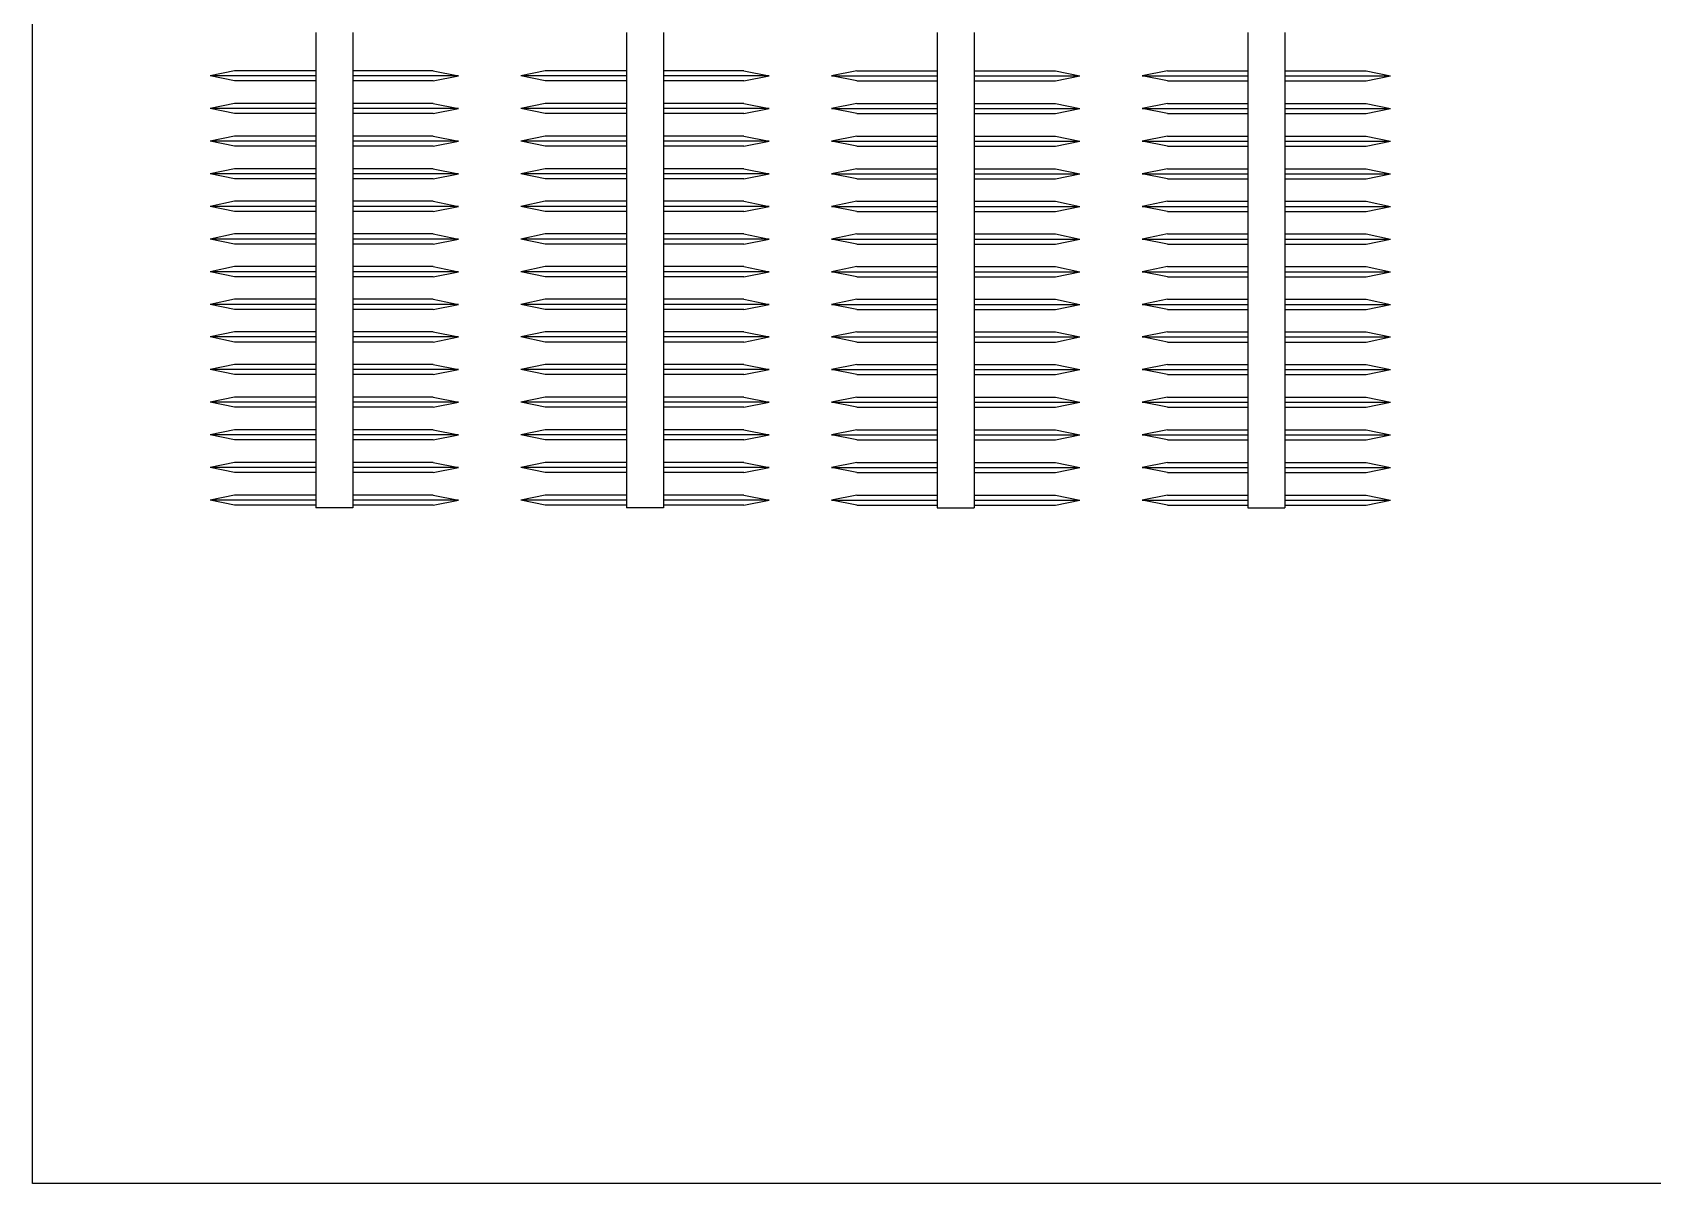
# Model space of a CAD drawing. Header units: millimetres. Extents: x 5537 to 25002, y 8409 to 18291.
# Drawn here: x 5537 to 7565, y 15282 to 16723 of the extents above; entities that cross this region are included whole.
import ezdxf

# ---------------------------------------------------------------- set-up
doc = ezdxf.new("R2010")
doc.units = ezdxf.units.MM

msp = doc.modelspace()

# ---------------------------------------------------------------- linework, layer by layer
at = {"color": 1}
for p, q in [((5892.1, 16722.7), (5892.1, 16127.5)), ((5938.4, 16722.7), (5938.4, 16127.5)), ((6281, 16722.7), (6281, 16127.5)), ((6327.3, 16722.7), (6327.3, 16127.5)), ((6669.8, 16722.7), (6669.8, 16127.5)), ((6716.1, 16722.7), (6716.1, 16127.5)), ((7058.7, 16722.7), (7058.7, 16127.5)), ((7105, 16722.7), (7105, 16127.5)), ((5790.4, 16674.7), (5759.9, 16668.3)), ((5892.1, 16668.3), (5759.9, 16668.3)), ((5790.4, 16661.9), (5759.9, 16668.3)), ((5892.1, 16674.7), (5790.4, 16674.7)), ((6038.9, 16674.7), (5938.4, 16674.7)), ((6070.7, 16668.3), (5938.4, 16668.3)), ((6038.9, 16674.7), (6070.7, 16668.3)), ((6038.9, 16661.9), (6070.7, 16668.3)), ((6179.3, 16674.7), (6148.7, 16668.3)), ((6281, 16668.3), (6148.7, 16668.3)), ((6179.3, 16661.9), (6148.7, 16668.3)), ((6281, 16674.7), (6179.3, 16674.7)), ((6427.7, 16674.7), (6327.3, 16674.7)), ((6459.5, 16668.3), (6327.3, 16668.3)), ((6427.7, 16674.7), (6459.5, 16668.3)), ((6427.7, 16661.9), (6459.5, 16668.3)), ((6569.4, 16674.7), (6537.6, 16668.3)), ((6537.6, 16668.3), (6669.8, 16668.3)), ((6569.4, 16661.9), (6537.6, 16668.3)), ((6569.4, 16674.7), (6669.8, 16674.7)), ((6716.1, 16674.7), (6817.8, 16674.7)), ((6716.1, 16668.3), (6848.4, 16668.3)), ((6817.8, 16674.7), (6848.4, 16668.3)), ((6817.8, 16661.9), (6848.4, 16668.3)), ((6958.2, 16674.7), (6926.4, 16668.3)), ((6926.4, 16668.3), (7058.7, 16668.3)), ((6958.2, 16661.9), (6926.4, 16668.3)), ((6958.2, 16674.7), (7058.7, 16674.7)), ((7105, 16674.7), (7206.7, 16674.7)), ((7105, 16668.3), (7237.2, 16668.3)), ((7206.7, 16674.7), (7237.2, 16668.3)), ((7206.7, 16661.9), (7237.2, 16668.3)), ((5892.1, 16661.9), (5790.4, 16661.9)), ((6038.9, 16661.9), (5938.4, 16661.9)), ((6281, 16661.9), (6179.3, 16661.9)), ((6427.7, 16661.9), (6327.3, 16661.9)), ((6569.4, 16661.9), (6669.8, 16661.9)), ((6716.1, 16661.9), (6817.8, 16661.9)), ((6958.2, 16661.9), (7058.7, 16661.9)), ((7105, 16661.9), (7206.7, 16661.9)), ((5790.4, 16633.8), (5759.9, 16627.4)), ((5892.1, 16633.8), (5790.4, 16633.8)), ((6038.9, 16633.8), (5938.4, 16633.8)), ((6038.9, 16633.8), (6070.7, 16627.4)), ((6179.3, 16633.8), (6148.7, 16627.4)), ((6281, 16633.8), (6179.3, 16633.8)), ((6427.7, 16633.8), (6327.3, 16633.8)), ((6427.7, 16633.8), (6459.5, 16627.4)), ((6569.4, 16633.8), (6537.6, 16627.4)), ((6569.4, 16633.8), (6669.8, 16633.8)), ((6716.1, 16633.8), (6817.8, 16633.8)), ((6817.8, 16633.8), (6848.4, 16627.4)), ((6958.2, 16633.8), (6926.4, 16627.4)), ((6958.2, 16633.8), (7058.7, 16633.8)), ((7105, 16633.8), (7206.7, 16633.8)), ((7206.7, 16633.8), (7237.2, 16627.4)), ((5892.1, 16627.4), (5759.9, 16627.4)), ((5790.4, 16621.1), (5759.9, 16627.4)), ((5892.1, 16621.1), (5790.4, 16621.1)), ((6070.7, 16627.4), (5938.4, 16627.4)), ((6038.9, 16621.1), (5938.4, 16621.1)), ((6038.9, 16621.1), (6070.7, 16627.4)), ((6281, 16627.4), (6148.7, 16627.4)), ((6179.3, 16621.1), (6148.7, 16627.4)), ((6281, 16621.1), (6179.3, 16621.1)), ((6459.5, 16627.4), (6327.3, 16627.4)), ((6427.7, 16621.1), (6327.3, 16621.1)), ((6427.7, 16621.1), (6459.5, 16627.4)), ((6537.6, 16627.4), (6669.8, 16627.4)), ((6569.4, 16621.1), (6537.6, 16627.4)), ((6569.4, 16621.1), (6669.8, 16621.1)), ((6716.1, 16627.4), (6848.4, 16627.4)), ((6716.1, 16621.1), (6817.8, 16621.1)), ((6817.8, 16621.1), (6848.4, 16627.4)), ((6926.4, 16627.4), (7058.7, 16627.4)), ((6958.2, 16621.1), (6926.4, 16627.4)), ((6958.2, 16621.1), (7058.7, 16621.1)), ((7105, 16627.4), (7237.2, 16627.4)), ((7105, 16621.1), (7206.7, 16621.1)), ((7206.7, 16621.1), (7237.2, 16627.4)), ((5790.4, 16593), (5759.9, 16586.6)), ((5892.1, 16593), (5790.4, 16593)), ((6038.9, 16593), (5938.4, 16593)), ((6038.9, 16593), (6070.7, 16586.6)), ((6179.3, 16593), (6148.7, 16586.6)), ((6281, 16593), (6179.3, 16593)), ((6427.7, 16593), (6327.3, 16593)), ((6427.7, 16593), (6459.5, 16586.6)), ((6569.4, 16593), (6537.6, 16586.6)), ((6569.4, 16593), (6669.8, 16593)), ((6716.1, 16593), (6817.8, 16593)), ((6817.8, 16593), (6848.4, 16586.6)), ((6958.2, 16593), (6926.4, 16586.6)), ((6958.2, 16593), (7058.7, 16593)), ((7105, 16593), (7206.7, 16593)), ((7206.7, 16593), (7237.2, 16586.6)), ((5892.1, 16586.6), (5759.9, 16586.6)), ((5790.4, 16580.2), (5759.9, 16586.6)), ((5892.1, 16580.2), (5790.4, 16580.2)), ((6070.7, 16586.6), (5938.4, 16586.6)), ((6038.9, 16580.2), (5938.4, 16580.2)), ((6038.9, 16580.2), (6070.7, 16586.6)), ((6281, 16586.6), (6148.7, 16586.6)), ((6179.3, 16580.2), (6148.7, 16586.6)), ((6281, 16580.2), (6179.3, 16580.2)), ((6459.5, 16586.6), (6327.3, 16586.6)), ((6427.7, 16580.2), (6327.3, 16580.2)), ((6427.7, 16580.2), (6459.5, 16586.6)), ((6537.6, 16586.6), (6669.8, 16586.6)), ((6569.4, 16580.2), (6537.6, 16586.6)), ((6569.4, 16580.2), (6669.8, 16580.2)), ((6716.1, 16586.6), (6848.4, 16586.6)), ((6716.1, 16580.2), (6817.8, 16580.2)), ((6817.8, 16580.2), (6848.4, 16586.6)), ((6926.4, 16586.6), (7058.7, 16586.6)), ((6958.2, 16580.2), (6926.4, 16586.6)), ((6958.2, 16580.2), (7058.7, 16580.2)), ((7105, 16586.6), (7237.2, 16586.6)), ((7105, 16580.2), (7206.7, 16580.2)), ((7206.7, 16580.2), (7237.2, 16586.6)), ((5790.4, 16552.1), (5759.9, 16545.7)), ((5892.1, 16552.1), (5790.4, 16552.1)), ((6038.9, 16552.1), (5938.4, 16552.1)), ((6038.9, 16552.1), (6070.7, 16545.7)), ((6179.3, 16552.1), (6148.7, 16545.7)), ((6281, 16552.1), (6179.3, 16552.1)), ((6427.7, 16552.1), (6327.3, 16552.1)), ((6427.7, 16552.1), (6459.5, 16545.7)), ((6569.4, 16552.1), (6537.6, 16545.7)), ((6569.4, 16552.1), (6669.8, 16552.1)), ((6716.1, 16552.1), (6817.8, 16552.1)), ((6817.8, 16552.1), (6848.4, 16545.7)), ((6958.2, 16552.1), (6926.4, 16545.7)), ((6958.2, 16552.1), (7058.7, 16552.1)), ((7105, 16552.1), (7206.7, 16552.1)), ((7206.7, 16552.1), (7237.2, 16545.7)), ((5892.1, 16545.7), (5759.9, 16545.7)), ((5790.4, 16539.4), (5759.9, 16545.7)), ((5892.1, 16539.4), (5790.4, 16539.4)), ((6070.7, 16545.7), (5938.4, 16545.7)), ((6038.9, 16539.4), (5938.4, 16539.4)), ((6038.9, 16539.4), (6070.7, 16545.7)), ((6281, 16545.7), (6148.7, 16545.7)), ((6179.3, 16539.4), (6148.7, 16545.7)), ((6281, 16539.4), (6179.3, 16539.4)), ((6459.5, 16545.7), (6327.3, 16545.7)), ((6427.7, 16539.4), (6327.3, 16539.4)), ((6427.7, 16539.4), (6459.5, 16545.7)), ((6537.6, 16545.7), (6669.8, 16545.7)), ((6569.4, 16539.4), (6537.6, 16545.7)), ((6569.4, 16539.4), (6669.8, 16539.4)), ((6716.1, 16545.7), (6848.4, 16545.7)), ((6716.1, 16539.4), (6817.8, 16539.4)), ((6817.8, 16539.4), (6848.4, 16545.7)), ((6926.4, 16545.7), (7058.7, 16545.7)), ((6958.2, 16539.4), (6926.4, 16545.7)), ((6958.2, 16539.4), (7058.7, 16539.4)), ((7105, 16545.7), (7237.2, 16545.7)), ((7105, 16539.4), (7206.7, 16539.4)), ((7206.7, 16539.4), (7237.2, 16545.7)), ((5790.4, 16511.3), (5759.9, 16504.9)), ((5892.1, 16511.3), (5790.4, 16511.3)), ((6038.9, 16511.3), (5938.4, 16511.3)), ((6038.9, 16511.3), (6070.7, 16504.9)), ((6179.3, 16511.3), (6148.7, 16504.9)), ((6281, 16511.3), (6179.3, 16511.3)), ((6427.7, 16511.3), (6327.3, 16511.3)), ((6427.7, 16511.3), (6459.5, 16504.9)), ((6569.4, 16511.3), (6537.6, 16504.9)), ((6569.4, 16511.3), (6669.8, 16511.3)), ((6716.1, 16511.3), (6817.8, 16511.3)), ((6817.8, 16511.3), (6848.4, 16504.9)), ((6958.2, 16511.3), (6926.4, 16504.9)), ((6958.2, 16511.3), (7058.7, 16511.3)), ((7105, 16511.3), (7206.7, 16511.3)), ((7206.7, 16511.3), (7237.2, 16504.9)), ((5892.1, 16504.9), (5759.9, 16504.9)), ((5790.4, 16498.5), (5759.9, 16504.9)), ((5892.1, 16498.5), (5790.4, 16498.5)), ((6070.7, 16504.9), (5938.4, 16504.9)), ((6038.9, 16498.5), (5938.4, 16498.5)), ((6038.9, 16498.5), (6070.7, 16504.9)), ((6281, 16504.9), (6148.7, 16504.9)), ((6179.3, 16498.5), (6148.7, 16504.9)), ((6281, 16498.5), (6179.3, 16498.5)), ((6459.5, 16504.9), (6327.3, 16504.9)), ((6427.7, 16498.5), (6327.3, 16498.5)), ((6427.7, 16498.5), (6459.5, 16504.9)), ((6537.6, 16504.9), (6669.8, 16504.9)), ((6569.4, 16498.5), (6537.6, 16504.9)), ((6569.4, 16498.5), (6669.8, 16498.5)), ((6716.1, 16504.9), (6848.4, 16504.9)), ((6716.1, 16498.5), (6817.8, 16498.5)), ((6817.8, 16498.5), (6848.4, 16504.9)), ((6926.4, 16504.9), (7058.7, 16504.9)), ((6958.2, 16498.5), (6926.4, 16504.9)), ((6958.2, 16498.5), (7058.7, 16498.5)), ((7105, 16504.9), (7237.2, 16504.9)), ((7105, 16498.5), (7206.7, 16498.5)), ((7206.7, 16498.5), (7237.2, 16504.9)), ((5790.4, 16470.4), (5759.9, 16464)), ((5892.1, 16470.4), (5790.4, 16470.4)), ((6038.9, 16470.4), (5938.4, 16470.4)), ((6038.9, 16470.4), (6070.7, 16464)), ((6179.3, 16470.4), (6148.7, 16464)), ((6281, 16470.4), (6179.3, 16470.4)), ((6427.7, 16470.4), (6327.3, 16470.4)), ((6427.7, 16470.4), (6459.5, 16464)), ((6569.4, 16470.4), (6537.6, 16464)), ((6569.4, 16470.4), (6669.8, 16470.4)), ((6716.1, 16470.4), (6817.8, 16470.4)), ((6817.8, 16470.4), (6848.4, 16464)), ((6958.2, 16470.4), (6926.4, 16464)), ((6958.2, 16470.4), (7058.7, 16470.4)), ((7105, 16470.4), (7206.7, 16470.4)), ((7206.7, 16470.4), (7237.2, 16464)), ((5892.1, 16464), (5759.9, 16464)), ((5790.4, 16457.7), (5759.9, 16464)), ((5892.1, 16457.7), (5790.4, 16457.7)), ((6070.7, 16464), (5938.4, 16464)), ((6038.9, 16457.7), (5938.4, 16457.7)), ((6038.9, 16457.7), (6070.7, 16464)), ((6281, 16464), (6148.7, 16464)), ((6179.3, 16457.7), (6148.7, 16464)), ((6281, 16457.7), (6179.3, 16457.7)), ((6459.5, 16464), (6327.3, 16464)), ((6427.7, 16457.7), (6327.3, 16457.7)), ((6427.7, 16457.7), (6459.5, 16464)), ((6537.6, 16464), (6669.8, 16464)), ((6569.4, 16457.7), (6537.6, 16464)), ((6569.4, 16457.7), (6669.8, 16457.7)), ((6716.1, 16464), (6848.4, 16464)), ((6716.1, 16457.7), (6817.8, 16457.7)), ((6817.8, 16457.7), (6848.4, 16464)), ((6926.4, 16464), (7058.7, 16464)), ((6958.2, 16457.7), (6926.4, 16464)), ((6958.2, 16457.7), (7058.7, 16457.7)), ((7105, 16464), (7237.2, 16464)), ((7105, 16457.7), (7206.7, 16457.7)), ((7206.7, 16457.7), (7237.2, 16464)), ((5790.4, 16429.6), (5759.9, 16423.2)), ((5892.1, 16429.6), (5790.4, 16429.6)), ((6038.9, 16429.6), (5938.4, 16429.6)), ((6038.9, 16429.6), (6070.7, 16423.2)), ((6179.3, 16429.6), (6148.7, 16423.2)), ((6281, 16429.6), (6179.3, 16429.6)), ((6427.7, 16429.6), (6327.3, 16429.6)), ((6427.7, 16429.6), (6459.5, 16423.2)), ((6569.4, 16429.6), (6537.6, 16423.2)), ((6569.4, 16429.6), (6669.8, 16429.6)), ((6716.1, 16429.6), (6817.8, 16429.6)), ((6817.8, 16429.6), (6848.4, 16423.2)), ((6958.2, 16429.6), (6926.4, 16423.2)), ((6958.2, 16429.6), (7058.7, 16429.6)), ((7105, 16429.6), (7206.7, 16429.6)), ((7206.7, 16429.6), (7237.2, 16423.2)), ((5892.1, 16423.2), (5759.9, 16423.2)), ((5790.4, 16416.8), (5759.9, 16423.2)), ((5892.1, 16416.8), (5790.4, 16416.8)), ((6070.7, 16423.2), (5938.4, 16423.2)), ((6038.9, 16416.8), (5938.4, 16416.8)), ((6038.9, 16416.8), (6070.7, 16423.2)), ((6281, 16423.2), (6148.7, 16423.2)), ((6179.3, 16416.8), (6148.7, 16423.2)), ((6281, 16416.8), (6179.3, 16416.8)), ((6459.5, 16423.2), (6327.3, 16423.2)), ((6427.7, 16416.8), (6327.3, 16416.8)), ((6427.7, 16416.8), (6459.5, 16423.2)), ((6537.6, 16423.2), (6669.8, 16423.2)), ((6569.4, 16416.8), (6537.6, 16423.2)), ((6569.4, 16416.8), (6669.8, 16416.8)), ((6716.1, 16423.2), (6848.4, 16423.2)), ((6716.1, 16416.8), (6817.8, 16416.8)), ((6817.8, 16416.8), (6848.4, 16423.2)), ((6926.4, 16423.2), (7058.7, 16423.2)), ((6958.2, 16416.8), (6926.4, 16423.2)), ((6958.2, 16416.8), (7058.7, 16416.8)), ((7105, 16423.2), (7237.2, 16423.2)), ((7105, 16416.8), (7206.7, 16416.8)), ((7206.7, 16416.8), (7237.2, 16423.2)), ((5790.4, 16388.7), (5759.9, 16382.3)), ((5892.1, 16388.7), (5790.4, 16388.7)), ((6038.9, 16388.7), (5938.4, 16388.7)), ((6038.9, 16388.7), (6070.7, 16382.3)), ((6179.3, 16388.7), (6148.7, 16382.3)), ((6281, 16388.7), (6179.3, 16388.7)), ((6427.7, 16388.7), (6327.3, 16388.7)), ((6427.7, 16388.7), (6459.5, 16382.3)), ((6569.4, 16388.7), (6537.6, 16382.3)), ((6569.4, 16388.7), (6669.8, 16388.7)), ((6716.1, 16388.7), (6817.8, 16388.7)), ((6817.8, 16388.7), (6848.4, 16382.3)), ((6958.2, 16388.7), (6926.4, 16382.3)), ((6958.2, 16388.7), (7058.7, 16388.7)), ((7105, 16388.7), (7206.7, 16388.7)), ((7206.7, 16388.7), (7237.2, 16382.3)), ((5892.1, 16382.3), (5759.9, 16382.3)), ((5790.4, 16376), (5759.9, 16382.3)), ((5892.1, 16376), (5790.4, 16376)), ((6070.7, 16382.3), (5938.4, 16382.3)), ((6038.9, 16376), (5938.4, 16376)), ((6038.9, 16376), (6070.7, 16382.3)), ((6281, 16382.3), (6148.7, 16382.3)), ((6179.3, 16376), (6148.7, 16382.3)), ((6281, 16376), (6179.3, 16376)), ((6459.5, 16382.3), (6327.3, 16382.3)), ((6427.7, 16376), (6327.3, 16376)), ((6427.7, 16376), (6459.5, 16382.3)), ((6537.6, 16382.3), (6669.8, 16382.3)), ((6569.4, 16376), (6537.6, 16382.3)), ((6569.4, 16376), (6669.8, 16376)), ((6716.1, 16382.3), (6848.4, 16382.3)), ((6716.1, 16376), (6817.8, 16376)), ((6817.8, 16376), (6848.4, 16382.3)), ((6926.4, 16382.3), (7058.7, 16382.3)), ((6958.2, 16376), (6926.4, 16382.3)), ((6958.2, 16376), (7058.7, 16376)), ((7105, 16382.3), (7237.2, 16382.3)), ((7105, 16376), (7206.7, 16376)), ((7206.7, 16376), (7237.2, 16382.3)), ((5790.4, 16347.9), (5759.9, 16341.5)), ((5892.1, 16347.9), (5790.4, 16347.9)), ((6038.9, 16347.9), (5938.4, 16347.9)), ((6038.9, 16347.9), (6070.7, 16341.5)), ((6179.3, 16347.9), (6148.7, 16341.5)), ((6281, 16347.9), (6179.3, 16347.9)), ((6427.7, 16347.9), (6327.3, 16347.9)), ((6427.7, 16347.9), (6459.5, 16341.5)), ((6569.4, 16347.9), (6537.6, 16341.5)), ((6569.4, 16347.9), (6669.8, 16347.9)), ((6716.1, 16347.9), (6817.8, 16347.9)), ((6817.8, 16347.9), (6848.4, 16341.5)), ((6958.2, 16347.9), (6926.4, 16341.5)), ((6958.2, 16347.9), (7058.7, 16347.9)), ((7105, 16347.9), (7206.7, 16347.9)), ((7206.7, 16347.9), (7237.2, 16341.5)), ((5892.1, 16341.5), (5759.9, 16341.5)), ((5790.4, 16335.1), (5759.9, 16341.5)), ((5892.1, 16335.1), (5790.4, 16335.1)), ((6070.7, 16341.5), (5938.4, 16341.5)), ((6038.9, 16335.1), (5938.4, 16335.1)), ((6038.9, 16335.1), (6070.7, 16341.5)), ((6281, 16341.5), (6148.7, 16341.5)), ((6179.3, 16335.1), (6148.7, 16341.5)), ((6281, 16335.1), (6179.3, 16335.1)), ((6459.5, 16341.5), (6327.3, 16341.5)), ((6427.7, 16335.1), (6327.3, 16335.1)), ((6427.7, 16335.1), (6459.5, 16341.5)), ((6537.6, 16341.5), (6669.8, 16341.5)), ((6569.4, 16335.1), (6537.6, 16341.5)), ((6569.4, 16335.1), (6669.8, 16335.1)), ((6716.1, 16341.5), (6848.4, 16341.5)), ((6716.1, 16335.1), (6817.8, 16335.1)), ((6817.8, 16335.1), (6848.4, 16341.5)), ((6926.4, 16341.5), (7058.7, 16341.5)), ((6958.2, 16335.1), (6926.4, 16341.5)), ((6958.2, 16335.1), (7058.7, 16335.1)), ((7105, 16341.5), (7237.2, 16341.5)), ((7105, 16335.1), (7206.7, 16335.1)), ((7206.7, 16335.1), (7237.2, 16341.5)), ((5790.4, 16307), (5759.9, 16300.6)), ((5892.1, 16307), (5790.4, 16307)), ((6038.9, 16307), (5938.4, 16307)), ((6038.9, 16307), (6070.7, 16300.6)), ((6179.3, 16307), (6148.7, 16300.6)), ((6281, 16307), (6179.3, 16307)), ((6427.7, 16307), (6327.3, 16307)), ((6427.7, 16307), (6459.5, 16300.6)), ((6569.4, 16307), (6537.6, 16300.6)), ((6569.4, 16307), (6669.8, 16307)), ((6716.1, 16307), (6817.8, 16307)), ((6817.8, 16307), (6848.4, 16300.6)), ((6958.2, 16307), (6926.4, 16300.6)), ((6958.2, 16307), (7058.7, 16307)), ((7105, 16307), (7206.7, 16307)), ((7206.7, 16307), (7237.2, 16300.6)), ((5892.1, 16300.6), (5759.9, 16300.6)), ((5790.4, 16294.3), (5759.9, 16300.6)), ((5892.1, 16294.3), (5790.4, 16294.3)), ((6070.7, 16300.6), (5938.4, 16300.6)), ((6038.9, 16294.3), (5938.4, 16294.3)), ((6038.9, 16294.3), (6070.7, 16300.6)), ((6281, 16300.6), (6148.7, 16300.6)), ((6179.3, 16294.3), (6148.7, 16300.6)), ((6281, 16294.3), (6179.3, 16294.3)), ((6459.5, 16300.6), (6327.3, 16300.6)), ((6427.7, 16294.3), (6327.3, 16294.3)), ((6427.7, 16294.3), (6459.5, 16300.6)), ((6537.6, 16300.6), (6669.8, 16300.6)), ((6569.4, 16294.3), (6537.6, 16300.6)), ((6569.4, 16294.3), (6669.8, 16294.3)), ((6716.1, 16300.6), (6848.4, 16300.6)), ((6716.1, 16294.3), (6817.8, 16294.3)), ((6817.8, 16294.3), (6848.4, 16300.6)), ((6926.4, 16300.6), (7058.7, 16300.6)), ((6958.2, 16294.3), (6926.4, 16300.6)), ((6958.2, 16294.3), (7058.7, 16294.3)), ((7105, 16300.6), (7237.2, 16300.6)), ((7105, 16294.3), (7206.7, 16294.3)), ((7206.7, 16294.3), (7237.2, 16300.6)), ((5790.4, 16266.2), (5759.9, 16259.8)), ((5892.1, 16266.2), (5790.4, 16266.2)), ((6038.9, 16266.2), (5938.4, 16266.2)), ((6038.9, 16266.2), (6070.7, 16259.8)), ((6179.3, 16266.2), (6148.7, 16259.8)), ((6281, 16266.2), (6179.3, 16266.2)), ((6427.7, 16266.2), (6327.3, 16266.2)), ((6427.7, 16266.2), (6459.5, 16259.8)), ((6569.4, 16266.2), (6537.6, 16259.8)), ((6569.4, 16266.2), (6669.8, 16266.2)), ((6716.1, 16266.2), (6817.8, 16266.2)), ((6817.8, 16266.2), (6848.4, 16259.8)), ((6958.2, 16266.2), (6926.4, 16259.8)), ((6958.2, 16266.2), (7058.7, 16266.2)), ((7105, 16266.2), (7206.7, 16266.2)), ((7206.7, 16266.2), (7237.2, 16259.8)), ((5892.1, 16259.8), (5759.9, 16259.8)), ((5790.4, 16253.4), (5759.9, 16259.8)), ((5892.1, 16253.4), (5790.4, 16253.4)), ((6070.7, 16259.8), (5938.4, 16259.8)), ((6038.9, 16253.4), (5938.4, 16253.4)), ((6038.9, 16253.4), (6070.7, 16259.8)), ((6281, 16259.8), (6148.7, 16259.8)), ((6179.3, 16253.4), (6148.7, 16259.8)), ((6281, 16253.4), (6179.3, 16253.4)), ((6459.5, 16259.8), (6327.3, 16259.8)), ((6427.7, 16253.4), (6327.3, 16253.4)), ((6427.7, 16253.4), (6459.5, 16259.8)), ((6537.6, 16259.8), (6669.8, 16259.8)), ((6569.4, 16253.4), (6537.6, 16259.8)), ((6569.4, 16253.4), (6669.8, 16253.4)), ((6716.1, 16259.8), (6848.4, 16259.8)), ((6716.1, 16253.4), (6817.8, 16253.4)), ((6817.8, 16253.4), (6848.4, 16259.8)), ((6926.4, 16259.8), (7058.7, 16259.8)), ((6958.2, 16253.4), (6926.4, 16259.8)), ((6958.2, 16253.4), (7058.7, 16253.4)), ((7105, 16259.8), (7237.2, 16259.8)), ((7105, 16253.4), (7206.7, 16253.4)), ((7206.7, 16253.4), (7237.2, 16259.8)), ((5790.4, 16225.3), (5759.9, 16218.9)), ((5892.1, 16225.3), (5790.4, 16225.3)), ((6038.9, 16225.3), (5938.4, 16225.3)), ((6038.9, 16225.3), (6070.7, 16218.9)), ((6179.3, 16225.3), (6148.7, 16218.9)), ((6281, 16225.3), (6179.3, 16225.3)), ((6427.7, 16225.3), (6327.3, 16225.3)), ((6427.7, 16225.3), (6459.5, 16218.9)), ((6569.4, 16225.3), (6537.6, 16218.9)), ((6569.4, 16225.3), (6669.8, 16225.3)), ((6716.1, 16225.3), (6817.8, 16225.3)), ((6817.8, 16225.3), (6848.4, 16218.9)), ((6958.2, 16225.3), (6926.4, 16218.9)), ((6958.2, 16225.3), (7058.7, 16225.3)), ((7105, 16225.3), (7206.7, 16225.3)), ((7206.7, 16225.3), (7237.2, 16218.9)), ((5892.1, 16218.9), (5759.9, 16218.9)), ((5790.4, 16212.5), (5759.9, 16218.9)), ((5892.1, 16212.5), (5790.4, 16212.5)), ((6070.7, 16218.9), (5938.4, 16218.9)), ((6038.9, 16212.5), (5938.4, 16212.5)), ((6038.9, 16212.5), (6070.7, 16218.9)), ((6281, 16218.9), (6148.7, 16218.9)), ((6179.3, 16212.5), (6148.7, 16218.9)), ((6281, 16212.5), (6179.3, 16212.5)), ((6459.5, 16218.9), (6327.3, 16218.9)), ((6427.7, 16212.5), (6327.3, 16212.5)), ((6427.7, 16212.5), (6459.5, 16218.9)), ((6537.6, 16218.9), (6669.8, 16218.9)), ((6569.4, 16212.5), (6537.6, 16218.9)), ((6569.4, 16212.5), (6669.8, 16212.5)), ((6716.1, 16218.9), (6848.4, 16218.9)), ((6716.1, 16212.5), (6817.8, 16212.5)), ((6817.8, 16212.5), (6848.4, 16218.9)), ((6926.4, 16218.9), (7058.7, 16218.9)), ((6958.2, 16212.5), (6926.4, 16218.9)), ((6958.2, 16212.5), (7058.7, 16212.5)), ((7105, 16218.9), (7237.2, 16218.9)), ((7105, 16212.5), (7206.7, 16212.5)), ((7206.7, 16212.5), (7237.2, 16218.9)), ((5790.4, 16184.5), (5759.9, 16178.1)), ((5892.1, 16184.5), (5790.4, 16184.5)), ((6038.9, 16184.5), (5938.4, 16184.5)), ((6038.9, 16184.5), (6070.7, 16178.1)), ((6179.3, 16184.5), (6148.7, 16178.1)), ((6281, 16184.5), (6179.3, 16184.5)), ((6427.7, 16184.5), (6327.3, 16184.5)), ((6427.7, 16184.5), (6459.5, 16178.1)), ((6569.4, 16184.5), (6537.6, 16178.1)), ((6569.4, 16184.5), (6669.8, 16184.5)), ((6716.1, 16184.5), (6817.8, 16184.5)), ((6817.8, 16184.5), (6848.4, 16178.1)), ((6958.2, 16184.5), (6926.4, 16178.1)), ((6958.2, 16184.5), (7058.7, 16184.5)), ((7105, 16184.5), (7206.7, 16184.5)), ((7206.7, 16184.5), (7237.2, 16178.1)), ((5892.1, 16178.1), (5759.9, 16178.1)), ((5790.4, 16171.7), (5759.9, 16178.1)), ((5892.1, 16171.7), (5790.4, 16171.7)), ((6070.7, 16178.1), (5938.4, 16178.1)), ((6038.9, 16171.7), (5938.4, 16171.7)), ((6038.9, 16171.7), (6070.7, 16178.1)), ((6281, 16178.1), (6148.7, 16178.1)), ((6179.3, 16171.7), (6148.7, 16178.1)), ((6281, 16171.7), (6179.3, 16171.7)), ((6459.5, 16178.1), (6327.3, 16178.1)), ((6427.7, 16171.7), (6327.3, 16171.7)), ((6427.7, 16171.7), (6459.5, 16178.1)), ((6537.6, 16178.1), (6669.8, 16178.1)), ((6569.4, 16171.7), (6537.6, 16178.1)), ((6569.4, 16171.7), (6669.8, 16171.7)), ((6716.1, 16178.1), (6848.4, 16178.1)), ((6716.1, 16171.7), (6817.8, 16171.7)), ((6817.8, 16171.7), (6848.4, 16178.1)), ((6926.4, 16178.1), (7058.7, 16178.1)), ((6958.2, 16171.7), (6926.4, 16178.1)), ((6958.2, 16171.7), (7058.7, 16171.7)), ((7105, 16178.1), (7237.2, 16178.1)), ((7105, 16171.7), (7206.7, 16171.7)), ((7206.7, 16171.7), (7237.2, 16178.1)), ((5790.4, 16143.6), (5759.9, 16137.2)), ((5892.1, 16143.6), (5790.4, 16143.6)), ((6038.9, 16143.6), (5938.4, 16143.6)), ((6038.9, 16143.6), (6070.7, 16137.2)), ((6179.3, 16143.6), (6148.7, 16137.2)), ((6281, 16143.6), (6179.3, 16143.6)), ((6427.7, 16143.6), (6327.3, 16143.6)), ((6427.7, 16143.6), (6459.5, 16137.2)), ((6569.4, 16143.6), (6537.6, 16137.2)), ((6569.4, 16143.6), (6669.8, 16143.6)), ((6716.1, 16143.6), (6817.8, 16143.6)), ((6817.8, 16143.6), (6848.4, 16137.2)), ((6958.2, 16143.6), (6926.4, 16137.2)), ((6958.2, 16143.6), (7058.7, 16143.6)), ((7105, 16143.6), (7206.7, 16143.6)), ((7206.7, 16143.6), (7237.2, 16137.2)), ((5892.1, 16137.2), (5759.9, 16137.2)), ((5790.4, 16130.8), (5759.9, 16137.2)), ((5892.1, 16130.8), (5790.4, 16130.8)), ((5938.4, 16127.5), (5892.1, 16127.5)), ((6070.7, 16137.2), (5938.4, 16137.2)), ((6038.9, 16130.8), (5938.4, 16130.8)), ((6038.9, 16130.8), (6070.7, 16137.2)), ((6281, 16137.2), (6148.7, 16137.2)), ((6179.3, 16130.8), (6148.7, 16137.2)), ((6281, 16130.8), (6179.3, 16130.8)), ((6327.3, 16127.5), (6281, 16127.5)), ((6459.5, 16137.2), (6327.3, 16137.2)), ((6427.7, 16130.8), (6327.3, 16130.8)), ((6427.7, 16130.8), (6459.5, 16137.2)), ((6537.6, 16137.2), (6669.8, 16137.2)), ((6569.4, 16130.8), (6537.6, 16137.2)), ((6569.4, 16130.8), (6669.8, 16130.8)), ((6669.8, 16127.5), (6716.1, 16127.5)), ((6716.1, 16137.2), (6848.4, 16137.2)), ((6716.1, 16130.8), (6817.8, 16130.8)), ((6817.8, 16130.8), (6848.4, 16137.2)), ((6926.4, 16137.2), (7058.7, 16137.2)), ((6958.2, 16130.8), (6926.4, 16137.2)), ((6958.2, 16130.8), (7058.7, 16130.8)), ((7058.7, 16127.5), (7105, 16127.5)), ((7105, 16137.2), (7237.2, 16137.2)), ((7105, 16130.8), (7206.7, 16130.8)), ((7206.7, 16130.8), (7237.2, 16137.2))]:
    msp.add_line(p, q, dxfattribs=at)
msp.add_lwpolyline([(5537.4, 18267), (12093.4, 18267), (12093.4, 15281.6), (5537.4, 15281.6)], close=True, dxfattribs=at)

doc.saveas('drawing.dxf')
